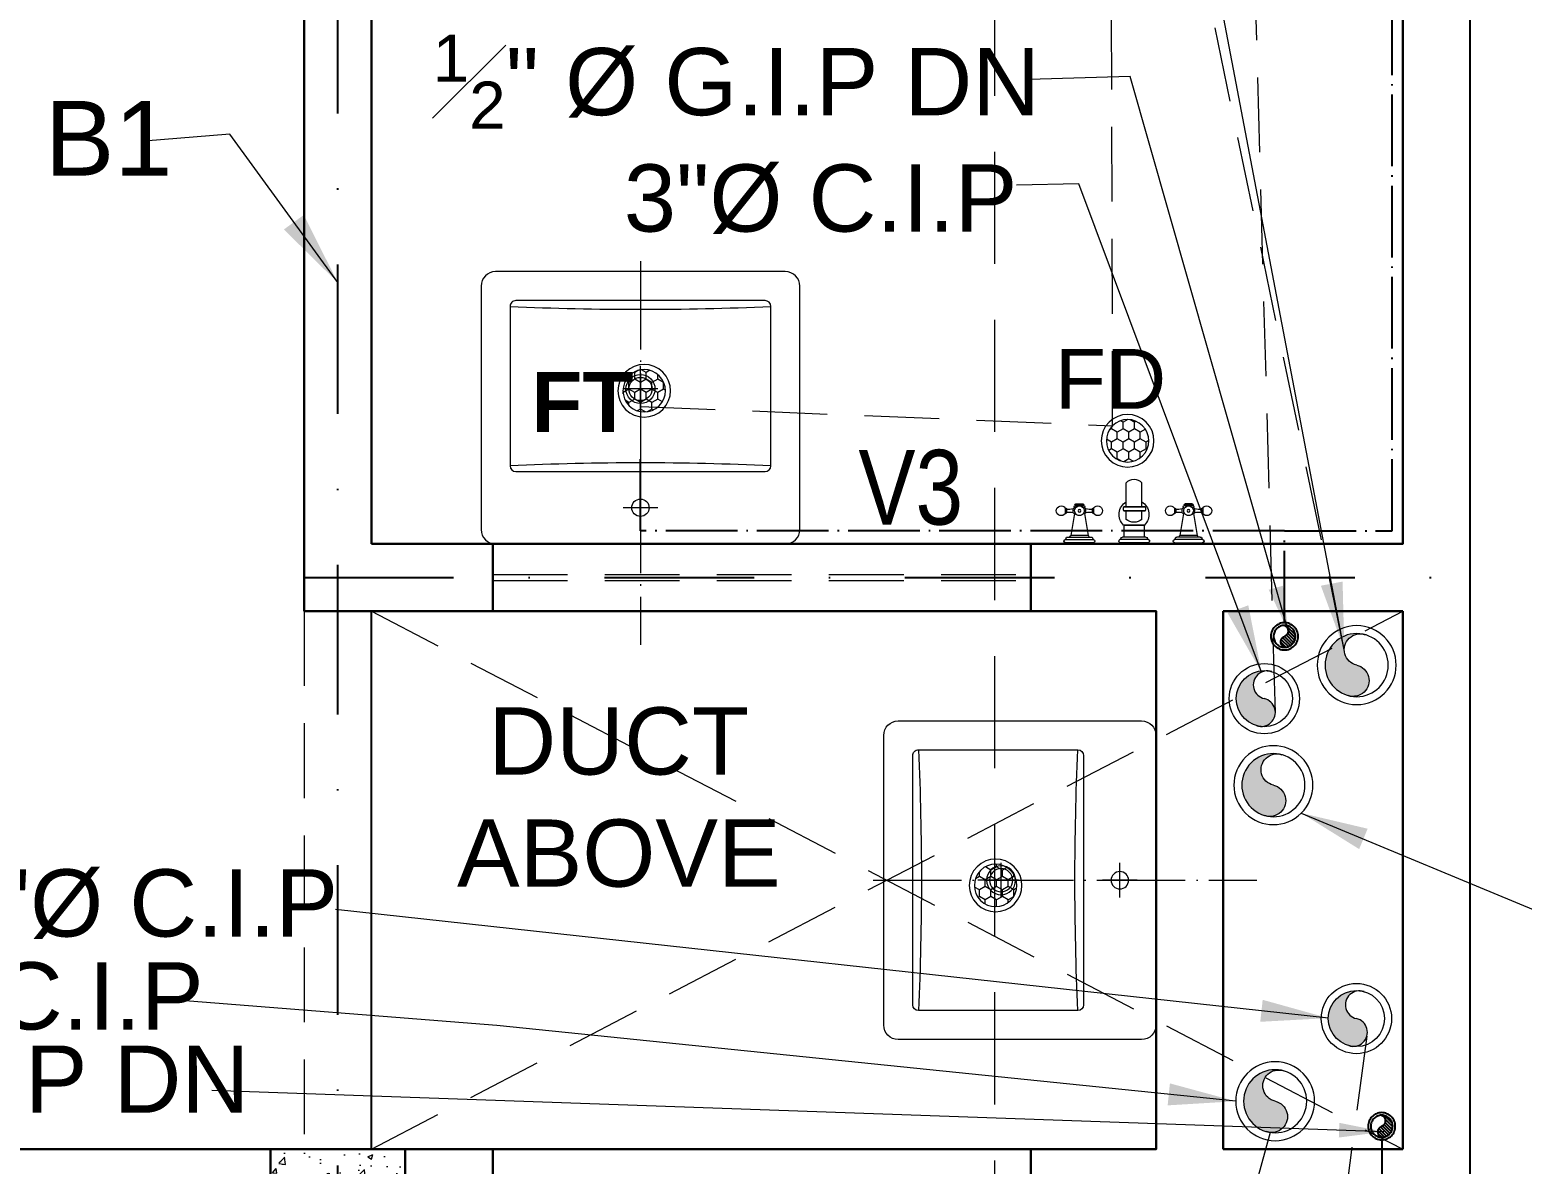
# Model space of a CAD drawing. Header units: feet. Extents: x 12125 to 16886, y -11859 to -10215.
# Drawn here: x 13554.3 to 13654.2, y -11269 to -11193 of the extents above; entities that cross this region are included whole.
import ezdxf

# ---------------------------------------------------------------- set-up
doc = ezdxf.new("R2010")
doc.units = ezdxf.units.FT
doc.header["$MEASUREMENT"] = 0
doc.header["$PDMODE"] = 2
for name, pattern in [('ACAD_ISO04W100', [30, 24, -3, 0, -3]), ('DASHDOT', [1, 0.5, -0.25, 0, -0.25]), ('DASHED', [0.75, 0.5, -0.25])]:
    doc.linetypes.add(name, pattern=pattern)
doc.layers.get('0').update_dxf_attribs({"lineweight": 30})
for name, color, linetype, lineweight in [('BEAM', 3, 'Continuous', 15), ('center line', 253, 'ACAD_ISO04W100', 5), ('CWS', 94, 'Continuous', 9), ('DIM 01', 7, 'Continuous', 9), ('DOTTED', 15, 'DASHED', 18), ('FIX', 212, 'Continuous', 13), ('HATCH', 9, 'Continuous', 20), ('JOINERY TEXT', 193, 'Continuous', 0), ('P-SOIL', 6, 'Continuous', 18), ('P-WASTE', 130, 'Continuous', 18), ('PL-C.W.S', 90, 'ACAD_ISO04W100', 25), ('R.W.P', 7, 'Continuous', 18), ('SANTRY TEXT', 174, 'Continuous', 9), ('TEXT', 7, 'Continuous', 30), ('WALL', 10, 'Continuous', 30)]:
    doc.layers.add(name, color=color, linetype=linetype, lineweight=lineweight)
doc.layers.add('BLK_1_FLR_0_BLT_UP_AREA', color=25, linetype='Continuous', true_color=0x995f4c, plot=False)
doc.layers.add('BLK_1_FLR_0_VENTILATION_SHAFT', color=7, linetype='Continuous')
doc.layers.add('BLK_1_FLR_0_WATER_CLOSET', color=7, linetype='Continuous')
doc.styles.add('AR. FOOT', font='arialbd.ttf')
doc.styles.add('AR. TEXT 01', font='arialbd.ttf')
doc.styles.add('DIM TEXT', font='GOTHIC.TTF', dxfattribs={"height": 5})
doc.styles.add('p.h tex', font='techb___.ttf')
doc.styles.get("Standard").update_dxf_attribs({"font": 'ARIALN.TTF'})
doc.dimstyles.new('DIM 50', dxfattribs={"dimtxt": 6, "dimasz": 3, "dimexe": 6, "dimexo": 4, "dimgap": 0.3125, "dimtad": 1, "dimzin": 3, "dimdsep": 46, "dimlunit": 4, "dimtxsty": 'AR. TEXT 01', "dimblk": 'DOT', "dimcen": 0.09, "dimclrd": 256, "dimclre": 256, "dimclrt": 256, "dimazin": 0, "dimtfac": 0.8, "dimtofl": 0, "dimtmove": 1, "dimatfit": 3, "dimfxl": 6, "dimfxlon": 1, "dimfrac": 1, "dimtolj": 1, "dimtzin": 0, "dimlwd": -1, "dimlwe": -1, "dimarcsym": 1})

# ---------------------------------------------------------------- blocks, each defined once
blk = doc.blocks.new('SFFEF')
at = {"layer": 'WALL', "color": 3, "linetype": 'DASHED', "lineweight": 20, "ltscale": 15}
blk.add_line((80076, -78645.71996937634), (80076, -79458.93725213372), dxfattribs=at)
blk = doc.blocks.new('_ArchTick')
at = {"color": 0, "linetype": 'ByBlock', "const_width": 0.15}
blk.add_lwpolyline([(-0.5, -0.5), (0.5, 0.5)], dxfattribs=at)
blk = doc.blocks.new('*D277')
at = {"layer": 'Defpoints', "color": 0, "transparency": 16777216}
for p in [(13620.06606114631, -10934.95311382738), (13690.7493917713, -10934.95311382738), (13632.69455942608, -11540.95311382737)]:
    blk.add_point(p, dxfattribs=at)
at = {"layer": 'DIM 01', "transparency": 16777216}
for p, q in [((13678.7493917713, -10934.95311382738), (13694.7493917713, -10934.95311382738)), ((13690.7493917713, -11540.95311382737), (13690.7493917713, -10934.95311382738)), ((13678.7493917713, -11540.95311382737), (13694.7493917713, -11540.95311382737))]:
    blk.add_line(p, q, dxfattribs=at)
at = {"layer": 'DIM 01', "transparency": 16777216, "xscale": 4.5, "yscale": 4.5, "zscale": 4.5}
for p, rotation in [((13690.7493917713, -10934.95311382738), 90), ((13690.7493917713, -11540.95311382737), 270)]:
    blk.add_blockref('_ArchTick', p, dxfattribs=dict(at, rotation=rotation))
at = {"layer": 'DIM 01', "transparency": 16777216, "insert": (13686.6893917713, -11237.95311382737), "char_height": 6, "attachment_point": 5, "rotation": 90, "style": 'AR. TEXT 01'}
blk.add_mtext('\\A1;50\'-6"', dxfattribs=at)
blk = doc.blocks.new('*D284')
at = {"layer": 'Defpoints', "color": 0, "transparency": 16777216}
for p in [(13619.95733878476, -11267.95311382737), (13673.71742472093, -11267.95311382737), (13634.91988289403, -11272.45311382737)]:
    blk.add_point(p, dxfattribs=at)
at = {"layer": 'DIM 01', "transparency": 16777216}
for p, q in [((13661.71742472093, -11267.95311382737), (13677.71742472093, -11267.95311382737)), ((13673.71742472093, -11272.45311382737), (13673.71742472093, -11267.95311382737)), ((13661.71742472093, -11272.45311382737), (13677.71742472093, -11272.45311382737))]:
    blk.add_line(p, q, dxfattribs=at)
at = {"layer": 'DIM 01', "transparency": 16777216, "xscale": 4.5, "yscale": 4.5, "zscale": 4.5}
for p, rotation in [((13673.71742472093, -11267.95311382737), 90), ((13673.71742472093, -11272.45311382737), 270)]:
    blk.add_blockref('_ArchTick', p, dxfattribs=dict(at, rotation=rotation))
at = {"layer": 'DIM 01', "transparency": 16777216, "insert": (13667.90302472047, -11279.03011053336), "char_height": 6, "attachment_point": 5, "rotation": 90, "style": 'AR. TEXT 01'}
blk.add_mtext('\\A1;4{\\H0.800000x;\\S1#2;}"', dxfattribs=at)
blk = doc.blocks.new('*D285')
at = {"layer": 'Defpoints', "color": 0, "transparency": 16777216}
for p in [(13640.19455942608, -11231.95311382754), (13673.71742472099, -11231.95311382754), (13640.19455942608, -11267.95311382737)]:
    blk.add_point(p, dxfattribs=at)
at = {"layer": 'DIM 01', "transparency": 16777216}
for p, q in [((13661.71742472099, -11231.95311382754), (13677.71742472099, -11231.95311382754)), ((13673.71742472099, -11267.95311382737), (13673.71742472099, -11231.95311382754)), ((13661.71742472099, -11267.95311382737), (13677.71742472099, -11267.95311382737))]:
    blk.add_line(p, q, dxfattribs=at)
at = {"layer": 'DIM 01', "transparency": 16777216, "xscale": 4.5, "yscale": 4.5, "zscale": 4.5}
for p, rotation in [((13673.71742472099, -11231.95311382754), 90), ((13673.71742472099, -11267.95311382737), 270)]:
    blk.add_blockref('_ArchTick', p, dxfattribs=dict(at, rotation=rotation))
at = {"layer": 'DIM 01', "transparency": 16777216, "insert": (13669.65742472099, -11249.95311382745), "char_height": 6, "attachment_point": 5, "rotation": 90, "style": 'AR. TEXT 01'}
blk.add_mtext('\\A1;3\'-0"', dxfattribs=at)
blk = doc.blocks.new('*D286')
at = {"layer": 'Defpoints', "color": 0, "transparency": 16777216}
for p in [(13637.94455942606, -11227.45311382754), (13673.71742472108, -11227.45311382754), (13640.19455942608, -11231.95311382754)]:
    blk.add_point(p, dxfattribs=at)
at = {"layer": 'DIM 01', "transparency": 16777216}
for p, q in [((13661.71742472108, -11227.45311382754), (13677.71742472108, -11227.45311382754)), ((13673.71742472108, -11231.95311382754), (13673.71742472108, -11227.45311382754)), ((13661.71742472108, -11231.95311382754), (13677.71742472108, -11231.95311382754))]:
    blk.add_line(p, q, dxfattribs=at)
at = {"layer": 'DIM 01', "transparency": 16777216, "xscale": 4.5, "yscale": 4.5, "zscale": 4.5}
for p, rotation in [((13673.71742472108, -11227.45311382754), 90), ((13673.71742472108, -11231.95311382754), 270)]:
    blk.add_blockref('_ArchTick', p, dxfattribs=dict(at, rotation=rotation))
at = {"layer": 'DIM 01', "transparency": 16777216, "insert": (13667.90302472082, -11214.84934183316), "char_height": 6, "attachment_point": 5, "rotation": 90, "style": 'AR. TEXT 01'}
blk.add_mtext('\\A1;4{\\H0.800000x;\\S1#2;}"', dxfattribs=at)
blk = doc.blocks.new('*D287')
at = {"layer": 'Defpoints', "color": 0, "transparency": 16777216}
for p in [(13638.86770857731, -11140.45311382747), (13673.71742472118, -11140.45311382747), (13637.94455942608, -11227.45311382754)]:
    blk.add_point(p, dxfattribs=at)
at = {"layer": 'DIM 01', "transparency": 16777216}
for p, q in [((13661.71742472118, -11140.45311382747), (13677.71742472118, -11140.45311382747)), ((13673.71742472118, -11227.45311382754), (13673.71742472118, -11140.45311382747)), ((13661.71742472118, -11227.45311382754), (13677.71742472118, -11227.45311382754))]:
    blk.add_line(p, q, dxfattribs=at)
at = {"layer": 'DIM 01', "transparency": 16777216, "xscale": 4.5, "yscale": 4.5, "zscale": 4.5}
for p, rotation in [((13673.71742472118, -11140.45311382747), 90), ((13673.71742472118, -11227.45311382754), 270)]:
    blk.add_blockref('_ArchTick', p, dxfattribs=dict(at, rotation=rotation))
at = {"layer": 'DIM 01', "transparency": 16777216, "insert": (13669.65742472118, -11183.95311382751), "char_height": 6, "attachment_point": 5, "rotation": 90, "style": 'AR. TEXT 01'}
blk.add_mtext('\\A1;7\'-3"', dxfattribs=at)
blk = doc.blocks.new('ddd')
at = {"layer": 'center line', "ltscale": 0.25}
blk.add_line((-759.1649536995117, -5633.062051587941), (-733.0938343068538, -5633.062051587941), dxfattribs=at)
at = {"layer": 'FIX'}
for p, q in [((-750.4793203349564, -5631.879542964188), (-750.4793203349564, -5634.244560211723)), ((-742.4084541934861, -5631.879542964188), (-742.4084541934861, -5634.244560211723)), ((-749.2968117111923, -5633.062051587941), (-752.0555297461124, -5633.062051587941)), ((-741.2259455697221, -5633.062051587941), (-743.5909628172521, -5633.062051587941))]:
    blk.add_line(p, q, dxfattribs=at)
for points in [[(-758.4517612796371, -5623.219531903188), (-758.4517612796371, -5642.904571272694, 0.4142135623731), (-757.4675093111618, -5643.888823241169), (-740.9320762407768, -5643.888823241169, 0.4142135623731), (-739.9478242723017, -5642.904571272694), (-739.9478242723017, -5623.219531903188, 0.4142135623731), (-740.9320762407768, -5622.235279934713), (-757.4675093111618, -5622.235279934713, 0.4142135623731)], [(-756.4832573426863, -5624.597484659023), (-756.4832573426863, -5641.526618516826, 0.4142135623731), (-756.0895565552963, -5641.920319304219), (-745.262784902068, -5641.920319304219, 0.4142135623731), (-744.8690841146782, -5641.526618516826), (-744.8690841146745, -5624.597484659054, 0.41421356237232), (-745.2627849020648, -5624.203783871664), (-756.0895565552963, -5624.203783871634, 0.4142135623731)]]:
    blk.add_lwpolyline(points, format="xyb", close=True, dxfattribs=at)
for centre, radius in [((-750.4793203349564, -5633.062051587941), 0.9856582300699962), ((-750.4793203349564, -5633.062051587941), 0.7888078363749385), ((-742.4084541934861, -5633.062051587941), 0.5919574426798802)]:
    blk.add_circle(centre, radius, dxfattribs=at)
for centre, radius, start, end in [((-955.3021549747315, -5633.062051587941), 199.4094488131293, 357.4539399452814, 2.54606005471874), ((-546.0501864825728, -5633.062051587941), 199.4094488131879, 177.4539399452812, 182.5460600547187)]:
    blk.add_arc(centre, radius, start, end, dxfattribs=at)
blk = doc.blocks.new('fdfff')
at = {"layer": 'FIX'}
for p, q in [((-439.9936460015013, -5099.794814732304, 0.20762841340752), (-439.9936460015013, -5098.092338620205, 0.20762841340752)), ((-439.7870236596209, -5098.078081011102, 0.22817528969225), (-439.7870236596209, -5099.809340666404, 0.20762841340752)), ((-439.6376845878258, -5098.23440669429, 0.22817528969225), (-439.6376845878258, -5099.652746658321, 0.22817528969225)), ((-438.2163880382141, -5098.639274051369, 1.070132213926159), (-439.5423170475113, -5098.413384540116, 1.070132213926159)), ((-439.5423170475113, -5098.413384540116, 1.070132213926159), (-439.5423170475113, -5099.473768812393, 1.070132213926159)), ((-437.8761535013033, -5098.079588376322, 1.070132213926159), (-438.205106988811, -5098.079588376322, 1.070132213926159)), ((-438.205106988811, -5098.079588376322, 1.070132213926159), (-438.205106988811, -5098.110718818439, 1.070132213926159)), ((-438.1502720053247, -5098.557215489591, 1.070132213926159), (-437.9310915181995, -5098.557215489591, 1.070132213926159)), ((-437.9572165929129, -5098.160090196818, 1.070132213926159), (-438.1241469305241, -5098.160090196818, 1.070132213926159)), ((-437.8761535013033, -5098.079588376322, 1.070132213926159), (-437.8761535013033, -5098.110718818439, 1.070132213926159)), ((-437.8564111968151, -5098.635829710431, 1.070132213926159), (-437.8564111968151, -5098.711869751176, 1.070132213926159)), ((-437.7329530385032, -5098.636270803428, 1.070132213926159), (-437.7329530385032, -5099.250882549073, 1.070132213926159)), ((-437.6711387261166, -5098.666774950295, 1.070132213926159), (-437.7329530385032, -5098.666774950295, 1.070132213926159)), ((-437.6711387261166, -5098.666774950295, 1.070132213926159), (-437.6711387261166, -5099.220378402307, 1.070132213926159)), ((-438.2163880382141, -5099.247879301241, 1.070132213926159), (-439.5423170475113, -5099.473768812393, 1.070132213926159)), ((-438.1502720053247, -5099.329937862909, 1.070132213926159), (-437.9310915181995, -5099.329937862909, 1.070132213926159)), ((-437.8564111968151, -5099.251323642151, 1.070132213926159), (-437.8564111968151, -5099.17528360142, 1.070132213926159)), ((-437.6711387261166, -5099.220378402307, 1.070132213926159), (-437.7329530385032, -5099.220378402307, 1.070132213926159)), ((-437.6100551688286, -5098.729148853403, 1.070132213926159), (-437.6100551688286, -5099.158004499201, 1.070132213926159)), ((-438.205106988811, -5099.807564976261, 1.070132213926159), (-438.205106988811, -5099.776434534056, 1.070132213926159)), ((-437.8761535013033, -5099.807564976261, 1.070132213926159), (-438.205106988811, -5099.807564976261, 1.070132213926159)), ((-437.9572165929129, -5099.727063155762, 1.070132213926159), (-438.1241469305241, -5099.727063155762, 1.070132213926159)), ((-437.8761535013033, -5099.807564976261, 1.070132213926159), (-437.8761535013033, -5099.776434534056, 1.070132213926159)), ((-439.9936460015013, -5101.40166845412, -0.64357942327109), (-439.9936460015013, -5103.104144566191, -0.64357942327109)), ((-439.7870236596209, -5101.387410844953, -0.62303254698635), (-439.7870236596209, -5103.118670500254, -0.64357942327109)), ((-439.6376845878258, -5101.544018196008, -0.62303254698635), (-439.6376845878258, -5102.962076492151, -0.62303254698635)), ((-438.9422280378346, -5101.643157002909, 1.070132213926159), (-439.6376845878258, -5101.643157002909, 1.070132213926159)), ((-438.9422280378346, -5101.643157002909, 1.070132213926159), (-438.9422280378346, -5102.885394816667, 1.070132213926159)), ((-438.9074385237178, -5101.628709930708, 1.070132213926159), (-438.9074385237178, -5102.899841888831, 1.070132213926159)), ((-438.5638060339259, -5101.784066761458), (-438.0423340749984, -5101.784066761458)), ((-438.0423340749984, -5102.888360252912, 1.070132213926159), (-438.0423340749984, -5101.579353504671, 1.070132213926159)), ((-438.0177171031244, -5102.894312139317, 1.070132213926159), (-438.0177171031244, -5101.573401618288, 1.070132213926159)), ((-437.8198283457022, -5101.573401618288, 1.070132213926159), (-437.8198283457022, -5102.894312139317, 1.070132213926159)), ((-437.7952113737118, -5101.579353504671, 1.070132213926159), (-437.7952113737118, -5102.888360252912, 1.070132213926159)), ((-437.7952113737118, -5101.784066761458), (-436.3390548183232, -5101.784066761458)), ((-438.9422280378346, -5102.885394816667, 1.070132213926159), (-439.6376845878258, -5102.885394816667, 1.070132213926159)), ((-438.5638060339259, -5102.74448505808), (-438.0423340749984, -5102.74448505808)), ((-437.7952113737118, -5102.74448505808), (-436.3390548183232, -5102.74448505808)), ((-439.9936460015013, -5104.733495657638, 0.20762841340752), (-439.9936460015013, -5106.435971769708, 0.20762841340752)), ((-439.7870236596209, -5106.450229378868, 0.22817528969225), (-439.7870236596209, -5104.718969723559, 0.20762841340752)), ((-439.6376845878258, -5106.293903695674, 0.22817528969225), (-439.6376845878258, -5104.875563731662, 0.22817528969225)), ((-438.2163880382141, -5105.280431088729, 1.070132213926159), (-439.5423170475113, -5105.054541577519, 1.070132213926159)), ((-439.5423170475113, -5105.054541577519, 1.070132213926159), (-439.5423170475113, -5106.114925849761, 1.070132213926159)), ((-437.8761535013033, -5104.720745413695, 1.070132213926159), (-438.205106988811, -5104.720745413695, 1.070132213926159)), ((-438.205106988811, -5104.720745413695, 1.070132213926159), (-438.205106988811, -5104.751875855887, 1.070132213926159)), ((-437.9572165929129, -5104.801247234149, 1.070132213926159), (-438.1241469305241, -5104.801247234149, 1.070132213926159)), ((-437.8761535013033, -5104.720745413695, 1.070132213926159), (-437.8761535013033, -5104.751875855887, 1.070132213926159)), ((-438.2163880382141, -5105.889036338595, 1.070132213926159), (-439.5423170475113, -5106.114925849761, 1.070132213926159)), ((-438.1502720053247, -5105.198372526995, 1.070132213926159), (-437.9310915181995, -5105.198372526995, 1.070132213926159)), ((-437.8564111968151, -5105.276986747828, 1.070132213926159), (-437.8564111968151, -5105.353026788449, 1.070132213926159)), ((-437.8564111968151, -5105.892480679511, 1.070132213926159), (-437.8564111968151, -5105.816440638811, 1.070132213926159)), ((-437.7329530385032, -5105.892039586477, 1.070132213926159), (-437.7329530385032, -5105.277427840883, 1.070132213926159)), ((-437.6711387261166, -5105.307931987656, 1.070132213926159), (-437.7329530385032, -5105.307931987656, 1.070132213926159)), ((-437.6711387261166, -5105.861535439689, 1.070132213926159), (-437.7329530385032, -5105.861535439689, 1.070132213926159)), ((-437.6711387261166, -5105.861535439689, 1.070132213926159), (-437.6711387261166, -5105.307931987656, 1.070132213926159)), ((-437.6100551688286, -5105.799161536561, 1.070132213926159), (-437.6100551688286, -5105.370305890772, 1.070132213926159)), ((-438.205106988811, -5106.448722013643, 1.070132213926159), (-438.205106988811, -5106.417591571428, 1.070132213926159)), ((-437.8761535013033, -5106.448722013643, 1.070132213926159), (-438.205106988811, -5106.448722013643, 1.070132213926159)), ((-438.1502720053247, -5105.971094900327, 1.070132213926159), (-437.9310915181995, -5105.971094900327, 1.070132213926159)), ((-437.9572165929129, -5106.368220193107, 1.070132213926159), (-438.1241469305241, -5106.368220193107, 1.070132213926159)), ((-437.8761535013033, -5106.448722013643, 1.070132213926159), (-437.8761535013033, -5106.417591571428, 1.070132213926159))]:
    blk.add_line(p, q, dxfattribs=at)
for centre in [(-438.0406817617186, -5098.943576676255, -0.5864398341488803), (-438.0406817617186, -5105.584733713709, -0.5864398341488803)]:
    blk.add_circle(centre, 0.0820232687790191, dxfattribs=at)
for centre, radius, start, end in [((-438.0406817617186, -5097.833033056319, 0.19733891487661), 0.2960358240422817, 303.6067164626585, 236.3932835373415), ((-439.8887157135177, -5098.108106581727, 0.20762841340752), 0.1061084065881228, 16.58870761552081, 171.4540590152905), ((-439.7190729585997, -5098.057221847092, 0.22817528969225), 0.0710019746964819, 196.8581806348353, 267.4116657366103), ((-439.7263056866067, -5098.218159492842, 0.22817528969225), 0.0900981171500153, 349.6111421854599, 87.43871116543016), ((-439.6717213939118, -5098.521132158378, 1.070132213926159), 0.1683895308833376, 39.7822189855939, 78.33837664191098), ((-438.0406817617186, -5098.943576676255, -0.5864398341488803), 0.2960468548223106, 125.8538504705797, 234.1461495294202), ((-438.0979048660083, -5098.66714936601, 1.070132213926159), 0.1217693494315759, 115.4708534690639, 197.4312066331036), ((-438.0406817617186, -5098.943576676255, -0.5864398341488803), 0.2960468548223106, 234.1461495294202, 125.8538504705797), ((-438.1328376815071, -5098.083294132042, 1.070132213926159), 0.0772979055238589, 200.7807033480267, 276.5323884085066), ((-439.3257287006126, -5098.280465544776, 1.070132213926159), 1.207596362525283, 346.7515409576356, 5.720845926215266), ((-436.7556348228244, -5098.280465544776, 1.070132213926159), 1.207596362525283, 174.2791540737846, 193.2484590423643), ((-437.9484228086075, -5098.083294132042, 1.070132213926159), 0.0772979055238589, 263.4676115914934, 339.2192966519734), ((-437.9834586575161, -5098.66714936601, 1.070132213926159), 0.1217693494315759, 342.5687933668964, 64.5291465309361), ((-437.7951816226121, -5098.775857415471, 1.070132213926159), 0.1528293785214648, 65.97238845840135, 113.6181989813814), ((-437.6874965070165, -5098.743891237326, 1.070132213926159), 0.0788320919670414, 10.77833825125858, 78.02402359804032), ((-439.6717213939118, -5099.36602119419, 1.070132213926159), 0.1683895308833376, 281.6616233580891, 320.2177810144061), ((-438.0979048660083, -5099.220003986506, 1.070132213926159), 0.1217693494315759, 162.5687933668963, 244.5291465309361), ((-439.3257287006126, -5099.606687807725, 1.070132213926159), 1.207596362525283, 354.2791540737847, 13.24845904236436), ((-436.7556348228244, -5099.606687807725, 1.070132213926159), 1.207596362525283, 166.7515409576356, 185.7208459262151), ((-437.9834586575161, -5099.220003986506, 1.070132213926159), 0.1217693494315759, 295.4708534690638, 17.43120663310359), ((-437.7951816226121, -5099.11129593711, 1.070132213926159), 0.1528293785214648, 246.3818010186186, 294.0276115415987), ((-437.6874965070165, -5099.143262115255, 1.070132213926159), 0.0788320919670414, 281.9759764019597, 349.2216617487414), ((-439.8887157135177, -5099.779046770782, 0.20762841340752), 0.1061084065881228, 188.5459409847095, 343.4112923844792), ((-439.7190729585997, -5099.829931505403, 0.22817528969225), 0.0710019746964819, 92.5883342633898, 163.1418193651646), ((-439.7263056866067, -5099.66899385977, 0.22817528969225), 0.0900981171500153, 272.5612888345698, 10.38885781454017), ((-438.0406817617186, -5100.054120296249, 0.19733891487661), 0.2960358240422817, 123.6067164626584, 56.39328353734151), ((-438.1328376815071, -5099.803859220461, 1.070132213926159), 0.0772979055238589, 83.46761159149342, 159.2192966519733), ((-437.9484228086075, -5099.803859220461, 1.070132213926159), 0.0772979055238589, 20.78070334802668, 96.53238840850656), ((-439.8887157135177, -5101.417436415628, -0.64357942327109), 0.1061084065881228, 16.58870761552081, 171.4540590152905), ((-439.7190729585997, -5101.366551680943, -0.62303254698635), 0.0710019746964819, 196.8581806348353, 267.4116657366103), ((-438.2591341615189, -5102.264275909736, 0.2274752523048), 0.9073167708099047, 31.95566866844981, 135.6046319082383), ((-439.7379514951023, -5101.537042764008, -0.62303254698635), 0.1005092501170441, 356.0204226082332, 81.02943074122697), ((-438.9406922832129, -5101.597743930375, 1.070132213926159), 0.0454390328152913, 268.0631406409744, 317.0402371382626), ((-437.9772300153272, -5102.26426442853), 0.7580641298657237, 140.694691672089, 219.305308327911), ((-437.9187727243988, -5102.036518843888, 1.070132213926159), 0.4735689546355308, 74.87562468803317, 105.1243753119668), ((-436.7657116207118, -5102.264275909736), 0.642368160172695, 311.6204880951193, 48.37951190488075), ((-439.8887157135177, -5103.088376604659, -0.64357942327109), 0.1061084065881228, 188.5459409847095, 343.4112923844792), ((-439.7190729585997, -5103.13926133934, -0.62303254698635), 0.0710019746964819, 92.5883342633898, 163.1418193651646), ((-439.7379514951023, -5102.969051924148, -0.62303254698635), 0.1005092501170441, 278.970569258773, 3.97957739176681), ((-438.9406922832129, -5102.930807889258, 1.070132213926159), 0.0454390328152913, 42.95976286234757, 91.93685935902559), ((-438.2591341615189, -5102.264275909736, 0.2274752523048), 0.9073167708099047, 224.3953680917617, 328.0443313315501), ((-437.9187727243988, -5102.431194913719, 1.070132213926159), 0.4735689546355308, 254.8756246880333, 285.1243753119667), ((-439.8887157135177, -5104.749263619094, 0.20762841340752), 0.1061084065881228, 16.58870761552081, 171.4540590152905), ((-439.7190729585997, -5104.698378884473, 0.22817528969225), 0.0710019746964819, 196.8581806348353, 267.4116657366103), ((-439.7263056866067, -5104.859316530208, 0.22817528969225), 0.0900981171500153, 349.6111421854599, 87.43871116543016), ((-439.6286175491114, -5105.077071024918, 1.070132213926159), 0.089192783151332, 14.63098900816078, 95.83457521870675), ((-438.0406817617186, -5104.474190093693, 0.19733891487661), 0.2960358240422817, 303.6067164626585, 236.3932835373415), ((-438.1328376815071, -5104.724451169408, 1.070132213926159), 0.0772979055238589, 200.7807033480267, 276.5323884085066), ((-439.3257287006126, -5104.921622582267, 1.070132213926159), 1.207596362525283, 346.7515409576356, 5.720845926215266), ((-436.7556348228244, -5104.921622582267, 1.070132213926159), 1.207596362525283, 174.2791540737846, 193.2484590423643), ((-437.9484228086075, -5104.724451169408, 1.070132213926159), 0.0772979055238589, 263.4676115914934, 339.2192966519734), ((-438.0406817617186, -5105.584733713709, -0.5864398341488803), 0.2960468548223106, 125.8538504705797, 234.1461495294202), ((-438.0979048660083, -5105.308306403407, 1.070132213926159), 0.1217693494315759, 115.4708534690639, 197.4312066331036), ((-438.0979048660083, -5105.861161023888, 1.070132213926159), 0.1217693494315759, 162.5687933668963, 244.5291465309361), ((-438.0406817617186, -5105.584733713709, -0.5864398341488803), 0.2960468548223106, 234.1461495294202, 125.8538504705797), ((-437.9834586575161, -5105.308306403407, 1.070132213926159), 0.1217693494315759, 342.5687933668964, 64.5291465309361), ((-437.9834586575161, -5105.861161023888, 1.070132213926159), 0.1217693494315759, 295.4708534690638, 17.43120663310359), ((-437.7951816226121, -5105.417014452876, 1.070132213926159), 0.1528293785214648, 65.97238845840135, 113.6181989813814), ((-437.7951816226121, -5105.752452974477, 1.070132213926159), 0.1528293785214648, 246.3818010186186, 294.0276115415987), ((-437.6874965070165, -5105.38504827473, 1.070132213926159), 0.0788320919670414, 10.77833825125858, 78.02402359804032), ((-437.6874965070165, -5105.784419152609, 1.070132213926159), 0.0788320919670414, 281.9759764019597, 349.2216617487414), ((-439.8887157135177, -5106.42020380818, 0.20762841340752), 0.1061084065881228, 188.5459409847095, 343.4112923844792), ((-439.7190729585997, -5106.471088542879, 0.22817528969225), 0.0710019746964819, 92.5883342633898, 163.1418193651646), ((-439.7263056866067, -5106.310150897129, 0.22817528969225), 0.0900981171500153, 272.5612888345698, 10.38885781454017), ((-439.6286175491114, -5106.092396402408, 1.070132213926159), 0.089192783151332, 264.1654247812933, 345.3690109918392), ((-438.0406817617186, -5106.695277333725, 0.19733891487661), 0.2960358240422817, 123.6067164626584, 56.39328353734151), ((-438.1328376815071, -5106.445016257822, 1.070132213926159), 0.0772979055238589, 83.46761159149342, 159.2192966519733), ((-439.3257287006126, -5106.247844845158, 1.070132213926159), 1.207596362525283, 354.2791540737847, 13.24845904236436), ((-436.7556348228244, -5106.247844845158, 1.070132213926159), 1.207596362525283, 166.7515409576356, 185.7208459262151), ((-437.9484228086075, -5106.445016257822, 1.070132213926159), 0.0772979055238589, 20.78070334802668, 96.53238840850656)]:
    blk.add_arc(centre, radius, start, end, dxfattribs=at)
blk = doc.blocks.new('100')
at = {"layer": 'P-WASTE'}
blk.add_hatch(color=256, dxfattribs=at).paths.add_polyline_path([(0.3260249795212076, 1.973248008309383, 0.4142135551564638), (-1.973248001145293, 0.3260250230132442, 0.414213555159394), (-0.3260250724852085, -1.973247998235819, 0.9455893433159012), (-1.45519e-11, -5.457e-12, -0.9455892991167292)])
for radius in [2.499999999999999, 1.999999999999998]:
    blk.add_circle((2.12549e-09, -3.00588e-09), radius, dxfattribs=at)
for centre, start, end in [((0.21823989284348, 0.9774991942531398), 71.00664796697363, 257.4143515063175), ((-0.21823989285076, -0.97749919425223), 251.0066479669736, 77.41435150631733)]:
    blk.add_arc(centre, 1.001565437499833, start, end, dxfattribs=at)
blk = doc.blocks.new('V V F F')
at = {"layer": 'P-SOIL'}
h = blk.add_hatch(color=256, dxfattribs=at)
edge = h.paths.add_edge_path()
edge.add_ellipse((-1174.897316543749, -1791.3298966888), major_axis=(1.414213562375234, 1.414213562375234), ratio=0.99999999999995, start_angle=324.3817967229876, end_angle=414.3817953112706, ccw=False)
edge.add_ellipse((-1174.897316543744, -1791.329896688799), major_axis=(-1.414213562371477, 1.414213562371477), ratio=0.9999999999999051, start_angle=144.3817981341165, end_angle=234.38179672296718, ccw=False)
edge.add_ellipse((-1174.679076648762, -1792.307395880055), major_axis=(-0.7082137126540621, 0.7082137126540621), ratio=0.9999999999993141, start_angle=-32.41435150622772, end_angle=141.1779476256419, ccw=False)
edge.add_ellipse((-1175.115556434453, -1790.352397491549), major_axis=(-0.7082137126629422, 0.7082137126629423), ratio=0.9999999999987264, start_angle=147.585648493852, end_angle=321.1779422778176)
for radius in [2.499999999999999, 1.999999999999998]:
    blk.add_circle((-1174.897316543745, -1791.329896688808), radius, dxfattribs=at)
for centre, start, end in [((-1175.115556434463, -1790.352397491549), 282.5856484936799, 108.9933520330306), ((-1174.679076648769, -1792.307395880055), 102.5856484936798, 288.9933520330306)]:
    blk.add_arc(centre, 1.001565437499833, start, end, dxfattribs=at)
blk = doc.blocks.new('DF DF')
at = {"layer": 'PL-C.W.S', "ltscale": 2}
h = blk.add_hatch(dxfattribs=at)
h.set_pattern_fill('JIS_LC_20', color=256, scale=0.00030976, style=0)
h.set_pattern_definition([(135.0000000015881, (-713.6371133431317, -1892.405334894047), (0.0045997013275512, 0.0045997013272962), []), (135.0000000015881, (-713.6372434423317, -1892.405334894047), (0.0045997013275512, 0.0045997013272962), [])])
edge = h.paths.add_edge_path()
edge.add_ellipse((-1141.155969474507, -1786.047756641909), major_axis=(-0.0172638459292222, 3.67380965955e-05), ratio=0.9999999999448315, start_angle=109.7335148373989, end_angle=250.5103398213486)
edge.add_ellipse((-1141.150174988148, -1786.064019041909), major_axis=(-0.0325247972641925, 1.33438009235e-05), ratio=0.9999999999445645, start_angle=180.0235064780413, end_angle=270.02350647804116, ccw=False)
edge.add_ellipse((-1141.150174988148, -1786.064019041909), major_axis=(0.0325247727854484, 4.20759883691e-05), ratio=0.9999999999445631, start_angle=269.92587879808355, end_angle=359.9258787994174, ccw=False)
edge.add_ellipse((-1141.143692296203, -1786.080281441909), major_axis=(0.0175068814637724, 7.0747587468e-06), ratio=0.9999999999445439, start_angle=111.71059004010161, end_angle=248.24310202751678, ccw=False)
at = {"layer": 'PL-C.W.S', "ltscale": 2, "extrusion": (0, 0, -1)}
for centre, major_axis, ratio, start_param, end_param in [((-1141.150174988148, -1786.064019041909), (0.0403307360506055, 3.58698504617e-05), 0.99999999994456, 3.142482045763561, 9.425667352943147), ((-1141.150174988148, -1786.064019041909), (0.0325247258547981, 6.94492913112e-05), 0.9999999999445602, 3.14372792710681, 9.426913234286395), ((-1141.143692296203, -1786.080281441909), (-0.0175068160262084, 4.83866055586e-05), 0.99999999994427, -1.194234800505054, 1.188707069907176), ((-1141.157000834208, -1786.047895540491), (0.0175068160262084, -4.83866055586e-05), 0.99999999994427, -1.194234800505054, 1.188707069907176)]:
    blk.add_ellipse(centre, major_axis=major_axis, ratio=ratio, start_param=start_param, end_param=end_param, dxfattribs=at)
blk = doc.blocks.new('RETEU')
at = {"layer": 'R.W.P'}
h = blk.add_hatch(color=7, dxfattribs=at)
edge = h.paths.add_edge_path()
edge.add_ellipse((-37076.90065375516, -119553.1669227566), major_axis=(1.494147372830071, 1.494147372830071), ratio=0.9999999999971358, start_angle=35.6182046845361, end_angle=125.618203281105)
edge.add_ellipse((-37076.90065375516, -119553.1669227566), major_axis=(1.494147372827425, 1.494147372827423), ratio=0.9999999999948398, start_angle=125.618203281105, end_angle=215.6182018617833)
edge.add_ellipse((-37077.13122894867, -119554.1996719022), major_axis=(0.7482431835796156, 0.7482431835796152), ratio=0.9999999999816468, start_angle=218.8220523718934, end_angle=392.4143515007202)
edge.add_ellipse((-37076.67007856617, -119552.1341736046), major_axis=(-0.7482431836025633, 0.7482431836025631), ratio=0.9999999999430152, start_angle=-51.17794228077861, end_angle=122.41435150089211, ccw=False)
at = {"layer": 'R.W.P', "color": 7, "extrusion": (0, 0, -1)}
for centre, major_axis, ratio, start_param, end_param in [((-37076.90065375516, -119553.1669227566), (1.867684216040424, 1.867684216040424), 0.99999999999517, 3.926990816989658, 10.21017612416924), ((-37076.90065375516, -119553.1669227566), (-1.494147372831555, 1.494147372831555), 0.9999999999934599, 5.497787143778867, 11.78097245095845), ((-37077.13122894865, -119554.1996719022), (-0.7482431836144129, 0.7482431836144129), 0.9999999999042399, 1.005059168248902, 4.258487346123779)]:
    blk.add_ellipse(centre, major_axis=major_axis, ratio=ratio, start_param=start_param, end_param=end_param, dxfattribs=at)
at = {"layer": 'R.W.P', "color": 7, "extrusion": (0, 0, -0.9999999999999998)}
blk.add_ellipse((-37076.67007856616, -119552.1341736046), major_axis=(0.7482431836246272, 0.7482431836246272), ratio=0.99999999987498, start_param=2.575855494946888, end_param=5.829283672833697, dxfattribs=at)
blk = doc.blocks.new('_Dot')
at = {"color": 0, "linetype": 'ByBlock', "lineweight": -2}
blk.add_line((-0.5, 0), (-1, 0), dxfattribs=at)
at = {"color": 0, "linetype": 'ByBlock', "const_width": 0.5}
blk.add_lwpolyline([(-0.25, 0, 1), (0.25, 0, 1)], format="xyb", close=True, dxfattribs=at)
blk = doc.blocks.new('SDSD')
at = {"layer": 'P-WASTE'}
h = blk.add_hatch(dxfattribs=at)
h.set_pattern_fill('HONEY', color=1, scale=5, angle=89.99999999999999, style=0)
h.set_pattern_definition([(90, (-50211.70994705233, 107515.0274732832), (-0.9610410944236026, 1.664572011413838), [1.109714674275892, -2.219429348551784]), (210.0000000065067, (-50211.70994705233, 107515.0274732832), (-0.9610411007230739, -1.664572007776834), [1.109714674057612, -2.219429348115224]), (149.9999999934931, (-50211.70994705233, 107515.0274732832), (-1.922082195146676, 3.6370019e-09), [-2.219429348115224, 1.109714674057612])])
edge = h.paths.add_edge_path()
edge.add_ellipse((782.6991829816105, -7166.742797922514), major_axis=(2.510997668090563, 2.510997668090568), ratio=0.9999999999971, start_angle=0, end_angle=360, ccw=False)
at = {"layer": 'P-WASTE', "extrusion": (0, 0, -1)}
for centre, major_axis, ratio, start_param, end_param in [((782.6991829816105, -7166.742797922309), (3.113637108428522, 3.113637108428522), 0.99999999999766, 3.141592653458931, 9.424777960638515), ((782.6991829816105, -7166.742797922514), (3.113637108428516, 3.113637108428521), 0.9999999999953298, 3.141592653458931, 9.424777960638515), ((782.6991829816105, -7166.742797922309), (2.510997668090565, 2.510997668090568), 0.9999999999971, 3.141592653459396, 9.424777960638982), ((782.6991829816105, -7166.742797922514), (2.510997668090565, 2.510997668090568), 0.9999999999971, 3.141592653459396, 9.424777960638982)]:
    blk.add_ellipse(centre, major_axis=major_axis, ratio=ratio, start_param=start_param, end_param=end_param, dxfattribs=at)
blk = doc.blocks.new('EERT')
at = {"layer": 'P-SOIL', "linetype": 'DASHED', "ltscale": 10}
for points in [[(106513.569169355, -41620.85984822136), (106440.1937438502, -41267.67090451362)], [(106508.597775474, -41653.16106413845), (106431.9640887386, -41934.60148891997)]]:
    blk.add_lwpolyline(points, dxfattribs=at)
at = {"layer": 'P-WASTE', "linetype": 'DASHED', "ltscale": 10}
for points in [[(106466.4735112198, -41604.57897379848), (106498.0664731687, -41605.87691933693), (106497.2867080685, -41300.94853840227)], [(106508.9532302319, -41625.05534998051), (106499.9944523653, -41300.94853840227)], [(106515.0802163658, -41646.71862905206), (106476.8615613993, -41931.28790830183)]]:
    blk.add_lwpolyline(points, dxfattribs=at)
blk = doc.blocks.new('WQE')
at = {"layer": 'HATCH', "ltscale": 5}
h = blk.add_hatch(dxfattribs=at)
h.set_pattern_fill('AR-CONC', color=256, scale=0.5)
h.set_pattern_definition([(50, (39240.48538057446, 33104.27790555694), (3.586300913003767, -0.3137606749129755), [0.375, -4.125]), (355, (39240.48538057446, 33104.27790555694), (-0.6937566680650002, 3.760960668500056), [0.3, -3.299999999999998]), (100.45144446, (39240.78423897947, 33104.25175883693), (2.89254423363556, 3.447199954843146), [0.3187009599999995, -3.505710559999995]), (46.18419999999998, (39240.48538057446, 33105.27790555693), (5.33620665335786, -0.8275964039653825), [0.5624999999999992, -6.187499999999992]), (96.63563549, (39240.93006429946, 33105.20893902193), (4.673309728371141, 4.870593003872752), [0.47805171, -5.258568799999999]), (351.1841639899997, (39240.48538057446, 33105.27790555693), (4.673309725273866, 4.87059300134995), [0.45, -4.950000004999997]), (21, (39240.98538057446, 33105.02790555693), (2.984535260592307, -2.013094453326694), [0.375, -4.125]), (326.0000000000001, (39240.98538057446, 33105.02790555693), (1.216576659607909, 3.625750225234265), [0.3, -3.299999999999998]), (71.45144473999999, (39241.23409184446, 33104.86014768694), (4.201111883649856, 1.612655764031769), [0.31870095, -3.505710559999998]), (37.5, (39240.48538057446, 33104.27790555694), (0.0607992765864533, 1.664469269156557), [0, -3.259999999999998, 0, -3.35, 0, -3.3125]), (7.499999999999999, (39240.48538057446, 33104.27790555694), (1.315347687210743, 1.972058559411801), [0, -1.909999999999999, 0, -3.185, 0, -1.262499999999999]), (327.5, (39239.37038057447, 33104.27790555694), (2.669112180862045, -0.1127743586718988), [0, -1.25, 0, -3.9, 0, -5.174999999999998]), (317.5, (39238.87038057447, 33104.27790555694), (2.915930846711931, 0.5005249116615886), [0, -1.625, 0, -2.589999999999998, 0, -3.674999999999998])])
h.paths.add_polyline_path([(114076.7902746331, -42444.74044001671), (114076.7902746331, -42453.74044001672), (114085.7902746331, -42453.74044001672), (114085.7902746331, -42444.74044001671)])
at = {"layer": 'WALL', "color": 6, "ltscale": 5}
blk.add_lwpolyline([(114076.7902746331, -42444.74044001671), (114085.7902746331, -42444.74044001671), (114085.7902746331, -42453.74044001672), (114076.7902746331, -42453.74044001672)], close=True, dxfattribs=at)

msp = doc.modelspace()

# ---------------------------------------------------------------- linework, layer by layer
at = {"layer": 'BEAM', "linetype": 'DASHDOT', "lineweight": 25, "ltscale": 20}
for p, q in [((13574.94455942606, -11359.4531138276), (13574.94455942606, -11120.9531138275)), ((13572.69455942608, -11229.70311382747), (13650.69455942608, -11229.70311382747))]:
    msp.add_line(p, q, dxfattribs=at)
at = {"layer": 'BLK_1_FLR_0_BLT_UP_AREA', "color": 25}
msp.add_lwpolyline([(13299.69455942608, -10934.95311382737), (13299.69455942608, -10739.95311382736), (13383.69455942608, -10739.95311382736), (13383.69455942608, -10934.95311382737), (13650.69455942608, -10934.95311382737), (13650.69455942608, -11540.95311382738), (13299.69455942608, -11540.95311382738), (13299.69455942608, -10934.95311382737)], dxfattribs=at)
at = {"layer": 'BLK_1_FLR_0_VENTILATION_SHAFT'}
msp.add_lwpolyline([(13577.19455942608, -11231.95311382747), (13629.69455942608, -11231.95311382747), (13629.69455942608, -11267.95311382737), (13577.19455942608, -11267.95311382737)], close=True, dxfattribs=at)
at = {"layer": 'BLK_1_FLR_0_WATER_CLOSET', "color": 3}
msp.add_lwpolyline([(13577.19455942608, -11227.45311382747), (13646.19455942609, -11227.45311382747), (13646.19455942609, -11185.61328718469), (13577.19455942608, -11185.61328718469)], close=True, dxfattribs=at)
at = {"layer": 'center line'}
msp.add_line((13650.69455942608, -11558.95311382735), (13650.69455942608, -10735.45311382738), dxfattribs=at)
at = {"layer": 'DOTTED', "ltscale": 10}
for p, q in [((13585.3099091108, -11229.89358561977), (13621.3099091108, -11229.90311382047)), ((13585.31001497968, -11229.49358563378), (13621.31001497968, -11229.50311383447)), ((13572.69455942608, -11231.95311382747), (13572.69455942608, -11267.95311382737)), ((13577.19455942608, -11231.95311382747), (13577.19455942608, -11267.95311382737)), ((13577.19455942608, -11267.95311382737), (13646.19455942608, -11231.95311382747)), ((13577.19455942608, -11231.95311382747), (13646.19455942608, -11267.95311382737))]:
    msp.add_line(p, q, dxfattribs=at)
at = {"layer": 'PL-C.W.S', "ltscale": 0.2}
for points in [[(13638.28733156057, -11232.7210991527), (13638.28733156057, -11226.57946836181), (13645.49276822648, -11226.57946836181), (13645.49276822648, -11156.79976922723), (13633.5276715231, -11156.79976922723)], [(13638.28733156057, -11226.57946836181), (13595.19455942611, -11226.57946836181), (13595.19455942611, -11221.3652384651)], [(13644.79235885436, -11267.32786140887), (13644.79235885436, -11273.53286421847), (13594.43619682203, -11273.53286421847), (13594.43619682203, -11287.93692678185)]]:
    msp.add_lwpolyline(points, dxfattribs=at)
at = {"layer": 'WALL', "ltscale": 10}
for p, q in [((13572.69455942608, -11120.9531138275), (13572.69455942608, -11231.95311382747)), ((13577.19455942608, -11177.95311382748), (13577.19455942608, -11227.45311382747)), ((13629.69455942608, -11231.95311382747), (13629.69455942608, -11267.95311382737)), ((13634.19455942608, -11231.95311382754), (13634.19455942608, -11267.95311382744)), ((13646.19455942609, -11231.95311382755), (13646.19455942608, -11236.45311382763)), ((13646.19455942608, -11231.95311382754), (13646.19455942608, -11267.95311382744)), ((13646.19455942609, -11236.45311382763), (13646.19455942608, -11267.95311382744))]:
    msp.add_line(p, q, dxfattribs=at)
at = {"layer": 'WALL', "ltscale": 5}
for p, q in [((13646.19455942609, -11140.45311382747), (13646.19455942609, -11227.45311382747)), ((13577.19455942608, -11227.45311382747), (13646.19455942608, -11227.45311382747)), ((13585.30996204524, -11231.95311382747), (13585.30996204524, -11227.43405742608)), ((13621.30996204524, -11231.95311382747), (13621.30996204524, -11227.45311382747)), ((13629.69455942608, -11227.45311382754), (13646.19455942606, -11227.45311382754)), ((13572.69455942608, -11231.95311382747), (13629.69455942609, -11231.95311382747)), ((13634.19455942608, -11231.95311382747), (13646.19455942608, -11231.95311382747)), ((13634.19455942608, -11231.95311382754), (13646.19455942606, -11231.95311382754)), ((13646.19455942608, -11267.95311382737), (13646.19455942609, -11231.95311382747)), ((13572.69455942608, -11267.95311382737), (13505.19455942606, -11267.95311382738)), ((13572.69455942608, -11267.95311382737), (13629.69455942608, -11267.95311382737)), ((13585.30996204524, -11267.95311382737), (13585.30996204524, -11272.45311382737)), ((13621.30996204524, -11267.95311382737), (13621.30996204524, -11272.45311382737)), ((13634.19455942608, -11267.95311382737), (13646.19455942608, -11267.95311382737)), ((13634.19455942608, -11267.95311382744), (13646.19455942608, -11267.95311382744))]:
    msp.add_line(p, q, dxfattribs=at)

# ---------------------------------------------------------------- block references
at = {"layer": 'DIM 01'}
for name, p in [('EERT', (-92871.27895179368, 30386.33314432967)), ('RETEU', (50714.44543218362, 108309.5756118676)), ('WQE', (-100506.3457152071, 31176.78732618936))]:
    msp.add_blockref(name, p, dxfattribs=at)
at = {"layer": 'FIX'}
for name, p, xscale, yscale, zscale, rotation in [('ddd', (19142.87600145012, -11956.18551108943), 0.98484294886476, 0.98484294886476, 0.98484294886476, 270), ('fdfff', (19240.7082990749, -10743.38535744992, 1.65556526346197), -1.10000000000582, 1.10000000000582, 1.10000000000582, 270.0000000000185), ('ddd', (14358.42695668848, -16797.63455585147), -0.98484294886476, 0.98484294886476, 0.98484294886476, 180)]:
    msp.add_blockref(name, p, dxfattribs=dict(at, xscale=xscale, yscale=yscale, zscale=zscale, rotation=rotation))
at = {"layer": 'P-SOIL', "xscale": -1.05652173965063, "yscale": 1.056521739184969, "zscale": 1.056521739115739}
for p in [(12401.81326124504, -9342.980475139955), (12396.3587194818, -9372.164162501746)]:
    msp.add_blockref('V V F F', p, dxfattribs=at)
at = {"layer": 'P-WASTE', "xscale": 0.40000000000146, "yscale": 0.40000000000146, "zscale": 0.40000000000146}
for p in [(13282.36586474432, -8350.501658506486), (13314.71224724849, -8353.851054895073), (13305.87939683908, -8383.601848085047)]:
    msp.add_blockref('SDSD', p, dxfattribs=at)
at = {"layer": 'P-WASTE', "color": 1, "xscale": 0.9400695655276599, "yscale": 0.9400695655276599, "zscale": 0.9400695655276599}
for p in [(13636.93789793378, -11237.80328840799), (13643.10041041826, -11259.21037044033)]:
    msp.add_blockref('100', p, dxfattribs=at)
at = {"layer": 'PL-C.W.S', "lineweight": 30, "ltscale": 0.2, "xscale": 22.60173912992468, "yscale": 22.60173912992468, "zscale": 22.60173912992468}
for p in [(39430.26670543161, 29134.52038380217), (39436.77011128337, 29101.73671109618)]:
    msp.add_blockref('DF DF', p, dxfattribs=at)
at = {"layer": 'WALL'}
msp.add_blockref('SFFEF', (-66457.11745350248, 67905.76685554895), dxfattribs=at)

# ---------------------------------------------------------------- texts
at = {"layer": 'BEAM', "linetype": 'DASHDOT', "lineweight": 25, "ltscale": 20, "insert": (13555.33391272741, -11197.80284248258), "char_height": 5, "width": 14.41479268928015, "attachment_point": 1, "style": 'p.h tex'}
msp.add_mtext('\\A1;{\\fArial|b0|i0|c0|p34;\\H1.0003x;B1}', dxfattribs=at)
at = {"layer": 'CWS', "ltscale": 0.2, "char_height": 5, "width": 45.60298924661038, "attachment_point": 3, "style": 'p.h tex'}
for insert in [(13621.93686657304, -11193.36322528463), (13569.01880116605, -11260.1131196796)]:
    msp.add_mtext('\\A1;{\\fArial|b0|i0|c0|p34;\\H0.63x;\\S1#2;\\H1.42857x;" %%C G.I.P DN\\H1.11144x; }', dxfattribs=dict(at, insert=insert))
at = {"layer": 'JOINERY TEXT', "insert": (13609.77763964349, -11221.15678831886), "char_height": 5, "width": 9.823400606668926, "attachment_point": 1}
msp.add_mtext('V3', dxfattribs=at)
at = {"layer": 'SANTRY TEXT', "ltscale": 25, "char_height": 4.5, "width": 33.64061376847167, "attachment_point": 9, "style": 'DIM TEXT'}
for s, insert in [('\\A1;{\\fArial|b0|i0|c0|p34;3"%%C C.I.P}', (13620.41406037089, -11206.71910776535)), ('\\A1;{\\fArial|b0|i0|c0|p34;3"%%C C.I.P}', (13574.96281511641, -11253.89419770396)), ('\\A1;{\\fArial|b0|i0|c0|p34;4"%%C C.I.P}', (13565.96448109053, -11260.1131196796))]:
    msp.add_mtext(s, dxfattribs=dict(at, insert=insert))
at = {"layer": 'SANTRY TEXT', "ltscale": 12, "char_height": 4, "attachment_point": 1, "style": 'AR. FOOT'}
for s, insert in [('\\A1;{\\fArial|b0|i0|c0|p34;FD}', (13622.92376776991, -11214.40755686793)), ('\\A1;FT', (13587.89994666909, -11215.95332284247))]:
    msp.add_mtext(s, dxfattribs=dict(at, insert=insert))
at = {"layer": 'TEXT', "ltscale": 10, "insert": (13593.74839147895, -11250.44960462642), "char_height": 4.5, "width": 50.45808053416839, "attachment_point": 8}
msp.add_mtext('\\A1;{\\fArial|b0|i0|c0|p34;DUCT\\PABOVE}', dxfattribs=at)

# ---------------------------------------------------------------- dimensions: what is measured, and where the dimension line sits
at = {"layer": 'DIM 01'}
for base, p1, p2, picture, middle in [((13690.7493917713, -10934.95311382738), (13632.69455942608, -11540.95311382737), (13620.06606114631, -10934.95311382738), '*D277', (13686.6893917713, -11237.95311382737)), ((13673.71742472118, -11140.45311382747), (13637.94455942608, -11227.45311382754), (13638.86770857731, -11140.45311382747), '*D287', (13669.65742472118, -11183.95311382751)), ((13673.71742472099, -11231.95311382754), (13640.19455942608, -11267.95311382737), (13640.19455942608, -11231.95311382754), '*D285', (13669.65742472099, -11249.95311382745))]:
    dim = msp.add_linear_dim(base=base, p1=p1, p2=p2, angle=90, dimstyle='DIM 50', override={"dimtxt": 6, "dimasz": 4.5, "dimexe": 4, "dimgap": 1, "dimblk1": 'ArchTick', "dimblk2": 'ArchTick', "dimsah": 1, "dimfxl": 12}, dxfattribs=at)
    dim.commit()
    dim.dimension.update_dxf_attribs({"geometry": picture, "text_midpoint": middle})
for base, p1, p2, picture, middle in [((13673.71742472108, -11227.45311382754), (13640.19455942608, -11231.95311382754), (13637.94455942606, -11227.45311382754), '*D286', (13673.71742472082, -11214.84934183316)), ((13673.71742472093, -11267.95311382737), (13634.91988289403, -11272.45311382737), (13619.95733878476, -11267.95311382737), '*D284', (13673.71742472047, -11279.03011053336))]:
    dim = msp.add_linear_dim(base=base, p1=p1, p2=p2, angle=90, dimstyle='DIM 50', override={"dimtxt": 6, "dimasz": 4.5, "dimexe": 4, "dimgap": 1, "dimblk1": 'ArchTick', "dimblk2": 'ArchTick', "dimsah": 1, "dimfxl": 12}, dxfattribs=at)
    dim.commit()
    dim.dimension.update_dxf_attribs({"geometry": picture, "text_midpoint": middle, "dimtype": 160})

# ---------------------------------------------------------------- leaders
at = {"layer": 'BEAM'}
msp.add_leader([(13574.94455942606, -11209.96382607774), (13567.71929988023, -11200.03644433612), (13561.99176915649, -11200.50360451267)], dimstyle='DIM 50', override={"dimasz": 5, "dimfxl": 1, "dimfxlon": 0, "dimarcsym": 0}, dxfattribs=at)
at = {"layer": 'CWS', "ltscale": 0.2}
for points in [[(13638.52955228971, -11233.26822475332), (13627.96785050396, -11196.16999264363), (13621.18430013249, -11196.36645737214)], [(13644.93806824555, -11266.7838751563), (13566.51721119671, -11264.03474037284)]]:
    msp.add_leader(points, dimstyle='DIM 50', override={"dimtad": 0, "dimfxl": 1}, dxfattribs=at)
at = {"layer": 'DIM 01'}
for points in [[(13642.29021756131, -11234.52670389003), (13633.66779167009, -11189.29285598941), (13625.62326172464, -11189.29285598942)], [(13636.74750631816, -11236.02994844328), (13624.53016526702, -11203.34688288594), (13620.35189686777, -11203.44509631201)], [(13639.41246264451, -11245.45899510504), (13684.71263640653, -11264.31293567872), (13698.25576660493, -11263.3688370832)], [(13641.22051184547, -11259.18029552573), (13574.78282197013, -11251.90978133648)], [(13635.02197191832, -11264.74314040544), (13585.5892277009, -11259.67243968281), (13563.61007523892, -11257.93867137448)]]:
    msp.add_leader(points, dimstyle='DIM 50', override={"dimtxt": 5, "dimasz": 4.5, "dimtad": 0}, dxfattribs=at)

doc.saveas('drawing.dxf')
